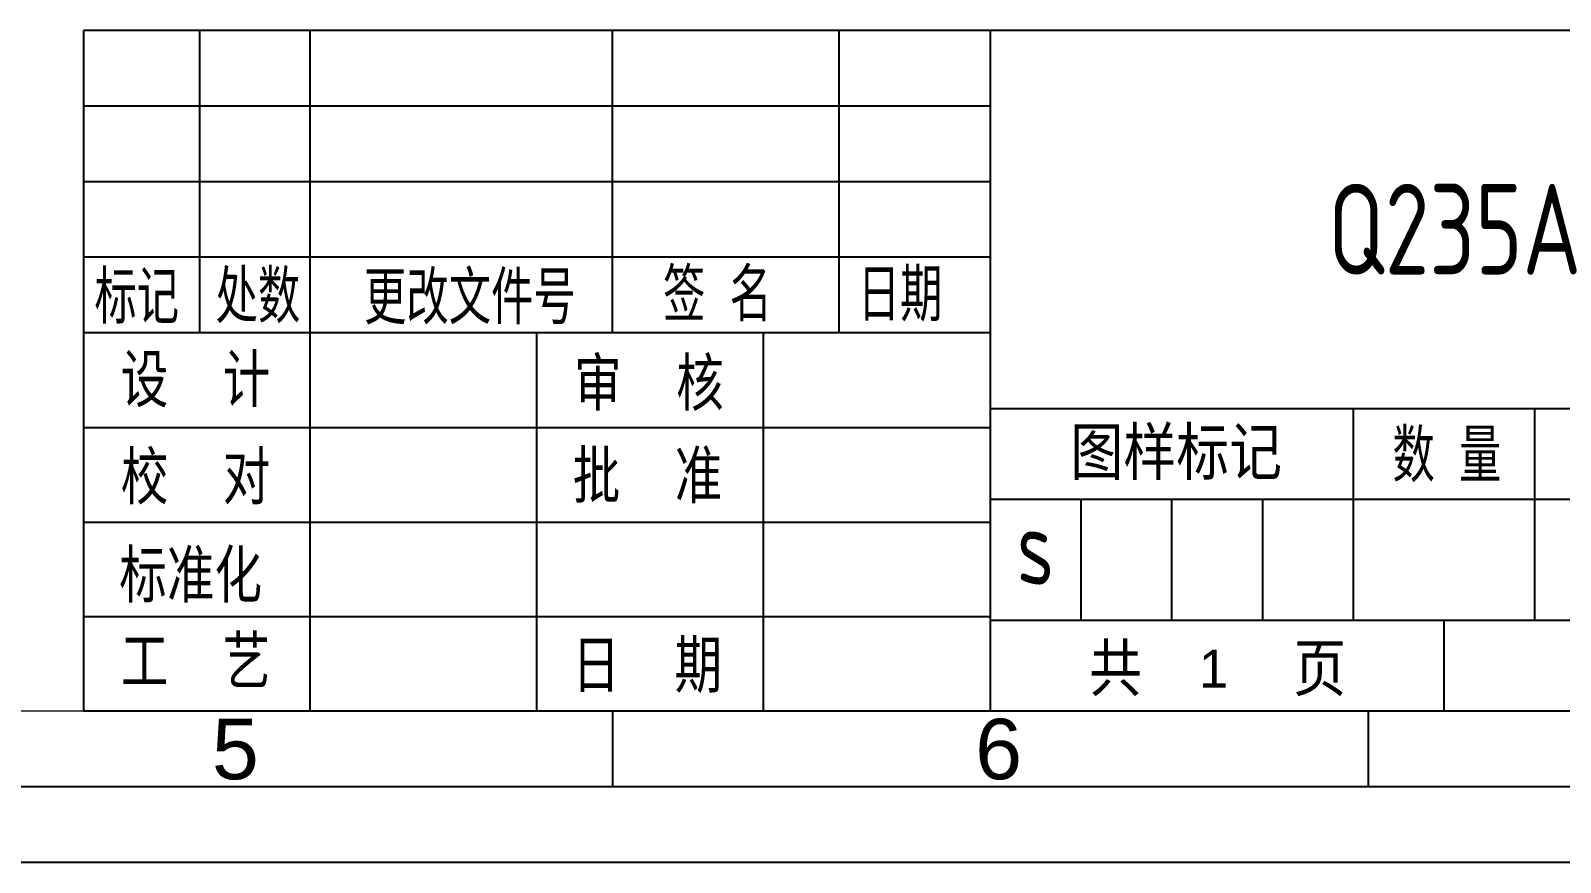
# Model space of a CAD drawing. Header units: millimetres. Extents: x 7903 to 12943, y 1512 to 5076.
# Drawn here: x 10621 to 11835, y 1512 to 2173 of the extents above; entities that cross this region are included whole.
import ezdxf
from ezdxf.enums import TextEntityAlignment as Align

# ---------------------------------------------------------------- set-up
doc = ezdxf.new("R2010")
doc.units = ezdxf.units.MM
doc.linetypes.add('DASHED', pattern=[0.75, 0.5, -0.25])
for name, color, linetype in [('1', 14, 'Continuous'), ('RAHM2', 1, 'Continuous'), ('RAHM5', 7, 'Continuous')]:
    doc.layers.add(name, color=color, linetype=linetype)
doc.layers.add('AM_BOR', color=7, linetype='Continuous', lineweight=50)
doc.styles.add('HZ', font='txt.shx', dxfattribs={"bigfont": 'hztxt'})
doc.styles.add('HZTXT', font='GENISO', dxfattribs={"bigfont": 'HZTXT'})
doc.styles.get("Standard").update_dxf_attribs({"font": 'arial.ttf'})

# ---------------------------------------------------------------- blocks, each defined once
blk = doc.blocks.new('JG-A3')
at = {"layer": 'AM_BOR', "color": 50, "lineweight": 20}
blk.add_line((410, 10), (20, 10), dxfattribs=at)
at = {"layer": 'AM_BOR', "color": 1, "lineweight": 25}
for p, q in [((265, 10), (265, 5)), ((315, 10), (315, 5)), ((415, 5), (15, 5)), ((420, 0), (0, 0))]:
    blk.add_line(p, q, dxfattribs=at)
for s, p in [('5', (238.5, 5.5)), ('6', (289, 5.5))]:
    blk.add_text(s, height=4, dxfattribs=at).set_placement(p)
blk = doc.blocks.new('JGKJ')
at = {"color": 3}
for p, q in [((-172.3, 25.03), (-172.3, 45.03)), ((-165, 24.81), (-165, 45.03)), ((-145, 25.03), (-145, 45.03)), ((-130, 25.03), (-130, 45.03)), ((-120, 40.03), (-180, 40.03)), ((-120, 35.03), (-180, 35.03)), ((-120, 30.03), (-180, 30.03)), ((-120, 25.03), (-180, 25.03)), ((-165, 0), (-165, 24.81)), ((-150, 0), (-150, 25.03)), ((-135, 0), (-135, 25.03)), ((-165, 0), (-165, 20.03)), ((-96, 20.03), (-96, 6.03)), ((-96, 20.03), (-96, 6.03)), ((-84, 20.03), (-84, 6.03)), ((-84, 20.03), (-84, 6.03)), ((-180, 18.77), (-120, 18.77)), ((-120, 14.03), (-60, 14.03)), ((-114, 14.03), (-114, 6.03)), ((-108, 14.03), (-108, 6.03)), ((-102, 14.03), (-102, 6.03)), ((-180, 12.52), (-120, 12.52)), ((-180, 6.26), (-120, 6.26)), ((-120, 6.03), (-60, 6.03)), ((-90, 6.03), (-90, 0))]:
    blk.add_line(p, q, dxfattribs=at)
for p, q in [((-120, 45.03), (-120, 0)), ((-120, 25.03), (-180, 25.03)), ((-120, 20.03), (-60, 20.03)), ((-120, 20.03), (-60, 20.03))]:
    blk.add_line(p, q)
at = {"layer": '1', "color": 50, "linetype": 'Continuous'}
for p, q in [((-180, 45.03), (-180, 0)), ((0, 45.03), (-180, 45.03)), ((0, 0), (-180, 0))]:
    blk.add_line(p, q, dxfattribs=at)
at = {"color": 3, "style": 'HZTXT'}
for s, height, width, p in [('标记', 3.5, 0.8, (-179.27, 25.63)), ('处数', 3.5, 0.8, (-171.25, 25.68)), ('更改文件号', 3.5, 0.8, (-161.43, 25.6)), ('签 名', 3.5, 0.8, (-141.65, 25.79)), ('日期', 3.5, 0.8, (-128.77, 25.79)), ('设  计', 3.5, 0.9, (-177.53, 20.12)), ('审  核', 3.5, 0.9, (-147.53, 19.88)), ('数 量', 3.5, 0.8, (-93.39, 15.16)), ('校  对', 3.5, 0.9, (-177.53, 13.68)), ('批  准', 3.5, 0.9, (-147.63, 13.76)), ('s', 5, 0.8, (-118.24, 8.37)), ('标准化', 3.5, 0.9, (-177.63, 7.18)), ('工  艺 ', 3.5, 0.9, (-177.53, 1.48)), ('日  期', 3.5, 0.9, (-147.65, 1.22))]:
    blk.add_text(s, height=height, dxfattribs=dict(at, width=width)).set_placement(p)
for s, p in [('图样标记', (-114.7, 15.3)), ('共     页', (-113.46, 1))]:
    blk.add_text(s, height=3.5, dxfattribs=at).set_placement(p)
at = {"color": 3, "style": 'HZ', "width": 0.8}
for tag, height, p in [('GEN-TITLE-NOT', 3, (-90.23, 8.52)), ('GEN-TITLE-NOT1', 3, (-78.26, 8.75)), ('GEN-TITLE-SCA', 3, (-66.21, 8.54)), ('GEN-TITLE-DAT', 2.5, (-127.94, 1.55))]:
    blk.add_attdef(tag, text='', height=height, dxfattribs=at).set_placement(p, align=Align.CENTER)
at = {"layer": 'RAHM2', "color": 3, "style": 'HZ', "width": 0.8}
for tag, p in [('GEN-TITLE-NO', (-75.76, 1.79)), ('GEN-TITLE-NUM', (-105.18, 1.55))]:
    blk.add_attdef(tag, text='', height=2.5, dxfattribs=at).set_placement(p, align=Align.CENTER)
at = {"layer": 'RAHM5', "color": 3, "style": 'HZTXT', "width": 0.8}
for tag, p in [('GEN-TITLE-MAT1{11.50}', (-89.28, 31.9)), ('GEN-TITLE-DES1{8.70}', (-29.74, 22.21)), ('GEN-TITLE-DES2{8.70}', (-29.86, 7.32))]:
    blk.add_attdef(tag, text='', height=6, dxfattribs=at).set_placement(p, align=Align.MIDDLE)

msp = doc.modelspace()

# ---------------------------------------------------------------- block references
at = {"lineweight": 0, "xscale": 12, "yscale": 12, "zscale": 12}
msp.add_blockref('JG-A3', (7902.58391, 1512.2071), dxfattribs=at)
at = {"lineweight": 0}
ref = msp.add_blockref('JGKJ', (12822.58391, 1632.2071), dxfattribs=dict(at, xscale=12, yscale=12, zscale=12))
ref.add_attrib('GEN-TITLE-MAT1{11.50}', 'Q235A', dxfattribs={"layer": 'RAHM5', "color": 3, "height": 72, "style": 'HZTXT', "width": 0.8}).set_placement((11751.19831, 2014.96138), align=Align.MIDDLE)

# ---------------------------------------------------------------- texts
at = {"color": 3, "linetype": 'DASHED'}
msp.add_text('1', height=30, dxfattribs=at).set_placement((11548.19743, 1651.01018))

doc.saveas('drawing.dxf')
